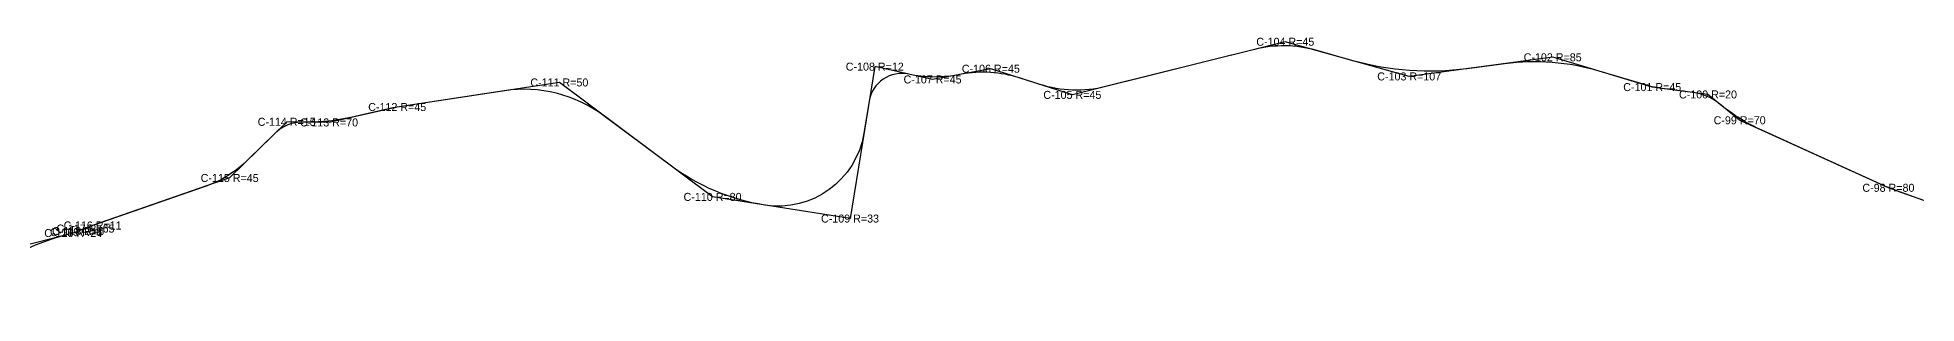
# Model space of a CAD drawing. Header units: metres. Extents: x 607202 to 613062, y 9471423 to 9472878.
# Drawn here: x 610125 to 610830, y 9472473 to 9472573 of the extents above; entities that cross this region are included whole.
import ezdxf
from ezdxf.enums import TextEntityAlignment as Align

# ---------------------------------------------------------------- set-up
doc = ezdxf.new("R2010")
doc.units = ezdxf.units.M
for name, color, linetype in [('EJE', 1, 'Continuous'), ('EJE-PI', 4, 'Continuous'), ('EJE-PI-TXT', 2, 'Continuous')]:
    doc.layers.add(name, color=color, linetype=linetype)

msp = doc.modelspace()

# ---------------------------------------------------------------- linework, layer by layer
at = {"layer": 'EJE'}
msp.add_lwpolyline([(610834.51, 9472510.71), (610822.13, 9472515.17, -0.019988), (610816.2, 9472517.58), (610771.6, 9472537.81, -0.064517), (610756.31, 9472547.28), (610755.86, 9472547.64, 0.138986), (610745.85, 9472551.97), (610734.12, 9472553.51, -0.039799), (610727.13, 9472555.01), (610710.7, 9472559.91, 0.10602), (610675.17, 9472562.72), (610661.16, 9472560.86, -0.101574), (610618.36, 9472563.87), (610604.45, 9472567.76, 0.129961), (610581.45, 9472568.08), (610525.58, 9472554.15, -0.139566), (610500.95, 9472554.97), (610493.34, 9472557.4, 0.123674), (610471.46, 9472558.81), (610469.68, 9472558.48, -0.100182), (610451.87, 9472558.8, 0.430706), (610436.96, 9472548.69), (610435.01, 9472536.72, -0.412619), (610397.79, 9472509.78, -0.121842), (610362.4, 9472524.68), (610337.54, 9472543.23, 0.200472), (610300.15, 9472552.59), (610261.61, 9472546.76, 0.017983), (610258.43, 9472546.16), (610242.58, 9472542.58, -0.059262), (610226.13, 9472540.86), (610224.84, 9472540.88, 0.200659), (610214.1, 9472536.57), (610204.44, 9472527.06, -0.111541), (610187.59, 9472516.6), (610146.22, 9472502.28, 0.018924), (610145.41, 9472501.97, -0.018846), (610140.82, 9472500.18), (610140.72, 9472500.15, 0.030499), (610140.01, 9472499.85, -0.036623), (610139.2, 9472499.53, -0.014123), (610137.89, 9472499.15), (610136.88, 9472498.89, 0.133169), (610091.39, 9472473)], format="xyb", dxfattribs=at)
at = {"layer": 'EJE-PI'}
msp.add_lwpolyline([(610840.08, 9472508.71), (610819.12, 9472516.26), (610763.34, 9472541.55), (610751.47, 9472551.22), (610730.57, 9472553.98), (610693.24, 9472565.13), (610639.45, 9472557.97), (610592.99, 9472570.96), (610513.15, 9472551.05), (610482.58, 9472560.86), (610460.74, 9472556.84), (610439.07, 9472561.63), (610429.79, 9472504.74), (610378.25, 9472512.85), (610320.8, 9472555.72), (610260.01, 9472546.51), (610234.46, 9472540.74), (610218.57, 9472540.97), (610197.19, 9472519.93), (610145.81, 9472502.14), (610143.15, 9472500.99), (610140.36, 9472500.02), (610139.62, 9472499.66), (610138.55, 9472499.32), (610110.63, 9472492.11)], dxfattribs=at)

# ---------------------------------------------------------------- texts
at = {"layer": 'EJE-PI-TXT'}
for s, p in [('C-104 R=45', (610592.99, 9472570.96)), ('C-108 R=12', (610439.07, 9472561.63)), ('C-102 R=85', (610693.24, 9472565.13)), ('C-111 R=50', (610320.8, 9472555.72)), ('C-107 R=45', (610460.74, 9472556.84)), ('C-106 R=45', (610482.58, 9472560.86)), ('C-103 R=107', (610639.45, 9472557.97)), ('C-105 R=45', (610513.15, 9472551.05)), ('C-101 R=45', (610730.57, 9472553.98)), ('C-100 R=20', (610751.47, 9472551.22)), ('C-114 R=15', (610218.57, 9472540.97)), ('C-113 R=70', (610234.46, 9472540.74)), ('C-112 R=45', (610260.01, 9472546.51)), ('C-99 R=70', (610763.34, 9472541.55)), ('C-115 R=45', (610197.19, 9472519.93)), ('C-110 R=80', (610378.25, 9472512.85)), ('C-98 R=80', (610819.12, 9472516.26)), ('C-120 R=24', (610138.55, 9472499.32)), ('C-119 R=6', (610139.62, 9472499.66)), ('C-118 R=6', (610140.36, 9472500.02)), ('C-117 R=65', (610143.15, 9472500.99)), ('C-116 R=11', (610145.81, 9472502.14)), ('C-109 R=33', (610429.79, 9472504.74))]:
    msp.add_text(s, height=3, dxfattribs=at).set_placement(p, align=Align.MIDDLE_CENTER)

doc.saveas('drawing.dxf')
